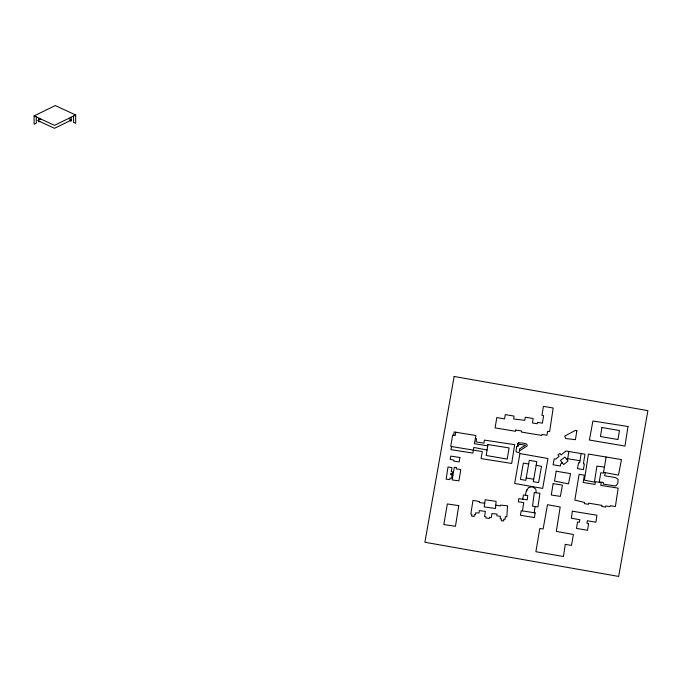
<?xml version="1.0" encoding="UTF-8"?>
<svg xmlns="http://www.w3.org/2000/svg" width="682" height="682" viewBox="0 0 682 682"><rect width="100%" height="100%" fill="white"/><g stroke="black" fill="none" stroke-linecap="round" stroke-linejoin="round"><path stroke-width="1.02" d="M536.291 492.745L535.745 489.054L532.608 486.854A4.817 4.817 0 0 0 532.165 486.786L528.516 487.57L526.231 491.424A21.423 21.423 0 0 0 525.49 495.26M484.723 503.299L485.175 499.744L496.104 501.381L495.473 508.482L484.169 506.897L484.723 503.299L479.284 502.472L479.463 501.509L472.984 500.366L470.836 514.015L471.893 514.202L471.569 516.069L474.084 516.572L474.357 514.612L475.448 514.791L475.721 512.83L479.011 512.966L479.42 510.596L485.405 511.415L484.578 516.436L485.899 516.76L485.899 517.988L489.369 518.491L489.506 517.348L491.287 517.621L491.927 513.563L496.905 514.015L496.948 515.797L500.375 516.3L500.187 518.814L501.423 518.857L501.287 520.707L503.657 520.937L503.768 519.19L505.123 519.3L505.285 516.709L506.811 516.879L507.544 505.831L500.554 505.098L500.383 505.891L495.763 505.209M534.262 512.745L535.072 506.53M522.421 510.886L523.725 502.566L518.346 501.841L518.78 498.661L527.254 499.863L527.757 495.609L523.452 494.953L522.736 499.224M455.747 432.218L455.209 435.5L453.649 435.21L454.169 431.962L475.908 435.542L474.374 443.701L487.732 445.858M566.861 459.463L567.697 458.739L568.848 451.501M581.166 453.556L579.615 462.873L578.566 462.694L577.458 468.594L583.383 469.634L584.355 463.931L583.408 463.76L584.943 454.186L566.043 451.032L561.098 454.903L559.905 453.445L557.978 454.826L559.104 456.369L555.617 459.131L554.21 458.926L553.085 464.766L560.331 466.019L560.655 463.982L562.19 462.728L560.476 460.418L564.909 457.068L568.08 460.964L563.682 464.544L562.19 462.728M606.119 457.025L603.434 473.12L600.799 472.771L599.239 481.824L603.408 482.524L603.186 484.143L615.693 485.993L617.73 483.512L618.182 479.369L615.471 477.562L604.627 475.755L605.224 472.669L618.472 475.124L621.481 459.583L588.404 454.076L584.389 480.137L594.414 482.14L596.921 466.104L604.44 467.102M475.388 438.466L476.53 438.688L476.07 441.851L483.956 443.206L484.408 440.103L514.68 444.673L511.688 463.453L481.074 458.585L482.327 451.561L451.62 446.565L450.879 449.608L472.865 453.095L473.802 447.452L487.059 450.018M517.578 445.968A3.129 3.129 0 0 1 517.408 446.369L517.629 445.755A1.475 1.475 0 0 0 517.655 445.414L517.578 444.681A1.586 1.586 0 0 1 517.612 444.255A1.799 1.799 0 0 1 518.516 443.044L519.906 442.976A7.996 7.996 0 0 0 521.832 442.874L526.223 443.82L527.024 444.587A2.089 2.089 0 0 1 526.964 446.122L519.897 450.555M526.333 491.066L526.351 491.014A9.309 9.309 0 0 1 526.888 489.633L526.888 489.633M518.508 443.044L518.405 443.104A1.782 1.782 0 0 0 517.57 444.681M36.291 116.92L36.291 123.169L34.1 124.235L34.1 115.906L55.268 105.565L75.668 114.994L75.668 123.323L73.562 122.351L73.562 116.025M40.818 119.009L37.689 120.544L54.5 128.31L71.644 119.93L68.524 118.489M39.735 121.49L38.84 121.925L38.84 121.072M75.668 114.994L54.509 125.335L34.1 115.906M453.649 435.21L452.686 435.065L450.725 446.386L451.62 446.565M567.697 458.739L579.973 460.691M528.661 464.033L523.333 463.095L520.46 479.403L525.788 480.341L529.317 460.316L536.819 461.637L533.29 481.663L538.618 482.6L541.491 466.292L536.163 465.354M526.214 477.937L533.708 479.258M603.57 472.345L605.224 472.669M70.033 120.723L71.099 121.208L71.099 120.203M71.099 117.227L71.099 119.682M68.984 118.259L68.984 118.702M38.84 118.105L38.84 119.972M518.618 442.985A1.219 1.219 0 0 1 518.993 442.891M601.805 505.345L601.729 506.419L605.659 507.135L605.795 505.95L610.04 506.683L610.22 505.677L615.377 506.547L618.165 488.133L600.782 485.396L601.157 482.694L595.463 481.697L595.054 484.433L583.17 482.481L584.363 475.141L579.095 474.365L574.841 500.051L584.508 502.446L584.355 503.64L588.455 504.305L588.6 503.163L601.805 505.345M515.703 430.044L515.566 431.297L495.115 427.887L496.786 417.589L504.595 418.859L505.277 414.613L514.04 416.08L513.699 418.995L524.825 420.317L525.225 417.248L533.06 418.492L532.548 423.002L537.288 423.735L537.51 422.38L542.412 423.164L543.597 415.67L541.96 415.338L543.426 406.378L553.179 408.007L549.624 431.655L547.629 431.322L546.93 435.244L541.934 434.434L541.789 435.431L521.415 432.064L521.619 431.015L515.703 430.044M534.313 492.549L532.531 506.155L537.936 506.948L539.939 493.291L534.313 492.549M452.899 475.132L452.243 479.958L458.918 480.827L460.81 469.625L456.284 468.841L456.497 467.588L454.306 467.289L452.899 475.132M452.183 474.868L451.706 478.218L450.052 478.005L449.788 479.599L446.13 479.148L448.023 466.991L451.97 467.588L451.254 471.663L452.635 471.867L452.362 473.7L450.776 473.453L450.597 474.621L452.183 474.868M572.36 511.21L571.363 518.226L579.879 519.727L579.376 522.233L577.569 521.994L576.435 528.388L587.56 530.298L588.592 523.571L586.895 523.239L587.398 520.733L595.923 522.233L596.921 515.217L572.36 511.21M459.873 457.486L459.208 461.944L453.726 461.1L453.905 460.137L450.111 459.336L450.734 456.096L459.873 457.486M565.276 544.364L563.434 556.529L535.89 551.712L539.794 528.524L543.119 528.985L547.484 504.714L560.203 507.007L556.316 531.397L573.426 534.492L571.473 545.395L565.276 544.364M627.994 426.506L624.985 446.054L589.401 440.043L592.914 420.999L627.994 426.506M458.756 505.643L455.465 526.274L443.82 524.577L447.332 503.947L458.756 505.643M487.945 444.545L486.172 455.491L507.212 459.071L509.104 447.938L487.945 444.545M535.148 512.881L534.381 517.57L520.4 515.26L521.244 510.699L535.148 512.881M553.136 483.606L551.295 495.021L560.391 496.385L562.42 485.107L553.136 483.606M516.768 446.412L515.959 451.356L516.828 452.132L518.806 452.405L519.641 451.868L519.496 448.961L525.515 445.184L520.093 444.434L518.567 444.945L518.056 446.326L516.768 446.412M576.87 430.76L575.412 439.668L565.736 438.552L564.764 436.045L575.48 430.342L576.87 430.76M601.933 427.512L600.433 436.531L617.969 439.54L619.478 430.521L601.933 427.512M556.205 471.219L554.5 481.074L568.481 483.879L570.544 473.623L556.205 471.219M454.135 376.473L424.903 542.267L618.668 576.435L647.9 410.641L454.135 376.473M519.923 453.573L514.654 483.47L542.684 488.414L547.953 458.509L519.923 453.573"/></g></svg>
